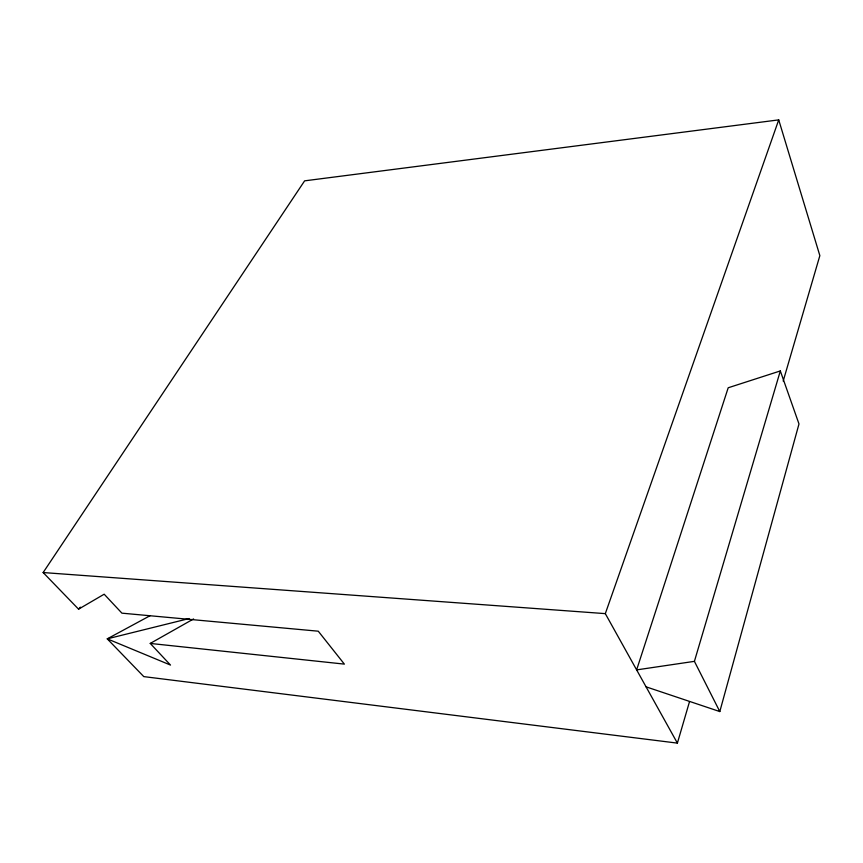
<?xml version="1.0" encoding="UTF-8"?>
<svg xmlns="http://www.w3.org/2000/svg" width="863" height="863" viewBox="0 0 863 863"><rect width="100%" height="100%" fill="white"/><g stroke="black" fill="none" stroke-linecap="round" stroke-linejoin="round"><path stroke-width="1.29" d="M646.063 686.829L719.807 711.565L798.987 423.949L780.325 370.939L728.199 387.778L636.624 669.893L694.413 661.349L780.325 370.939M150.205 615.632L107.26 638.847L143.797 676.614L677.39 743.119L689.483 701.748M783.194 381.068L819.85 255.642L778.728 119.881L304.628 180.842L43.15 572.547L78.565 609.17L104.175 594.208L121.92 613.162L318.264 631.198L344.369 664.111L150.248 643.431L170.507 665.071L107.26 638.847L189.159 618.544M677.39 743.119L605.319 613.636L778.728 119.881M78.565 609.17L80.345 607.153M150.248 643.431L193.571 618.933M43.15 572.547L605.319 613.636M694.413 661.349L719.807 711.565"/></g></svg>
